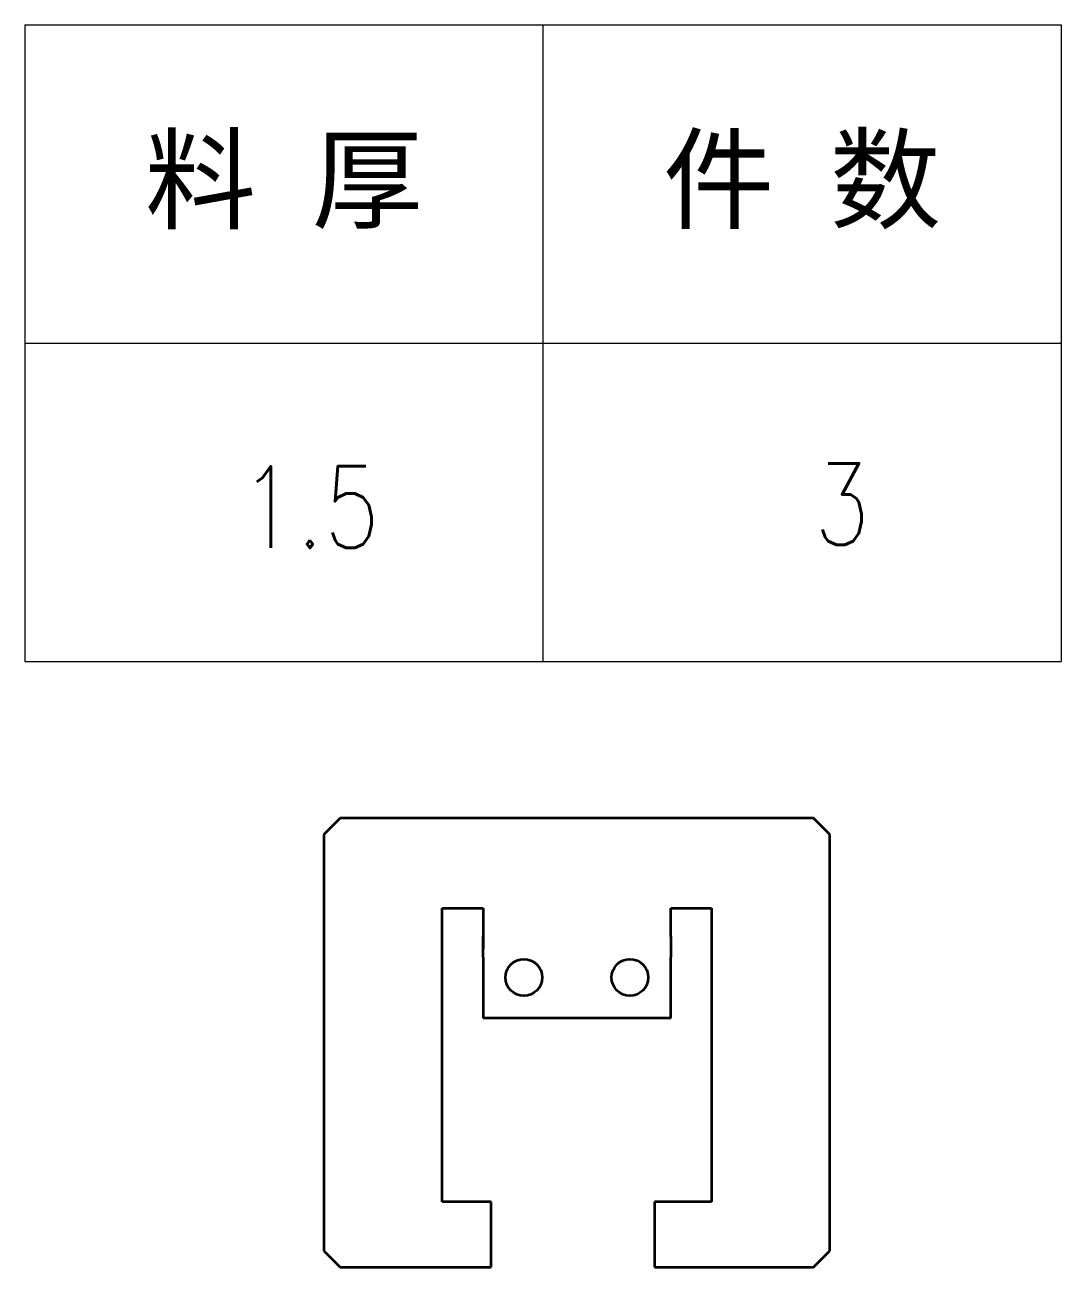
# Model space of a CAD drawing. Header units: millimetres. Extents: x 1201 to 11615, y -7347 to 2683.
# Drawn here: x 3534.8 to 3661.8, y 1854.1 to 2006.4 of the extents above; entities that cross this region are included whole.
import ezdxf
from ezdxf.enums import TextEntityAlignment as Align

# ---------------------------------------------------------------- set-up
doc = ezdxf.new("R2010")
doc.units = ezdxf.units.MM
doc.layers.add('DIM', color=3, linetype='Continuous', lineweight=20)
doc.layers.add('DRAWING', color=7, linetype='Continuous', lineweight=35)
doc.styles.add('DIM', font='romans.shx', dxfattribs={"width": 0.8, "bigfont": 'bigfont.shx'})
doc.styles.get("Standard").update_dxf_attribs({"font": 'arial.ttf'})

# ---------------------------------------------------------------- blocks, each defined once
blk = doc.blocks.new('*T31')
at = {"color": 0, "linetype": 'ByBlock', "lineweight": -2, "transparency": 16777216}
for p, q in [((0, 0), (127, 0)), ((0, 0), (0, -78)), ((63.5, 0), (63.5, -78)), ((127, 0), (127, -78)), ((0, -39), (127, -39)), ((0, -78), (127, -78))]:
    blk.add_line(p, q, dxfattribs=at)
at = {"color": 0, "transparency": 16777216, "char_height": 10, "width": 60.5, "attachment_point": 5}
for s, insert in [('{\\fSimSun|b0|i0|c134|p2;料 厚}', (31.75, -19.5)), ('{\\fSimSun|b0|i0|c134|p2;件 数}', (95.25, -19.5))]:
    blk.add_mtext(s, dxfattribs=dict(at, insert=insert))
blk = doc.blocks.new('拆图参数')
blk.add_blockref('*T31', (-63.5, 78))
at = {"style": 'DIM', "width": 0.8}
blk.add_attdef('6', text='', height=10, dxfattribs=at).set_placement((-37.13, 18.91), align=Align.MIDDLE_LEFT)
blk.add_attdef('1', text='', height=10, dxfattribs=at).set_placement((36.65, 19.27), align=Align.MIDDLE_CENTER)

msp = doc.modelspace()

# ---------------------------------------------------------------- linework, layer by layer
at = {"layer": 'DRAWING', "lineweight": 35, "ltscale": 0.070711}
for p, q in [((3573.41, 1909.132), (3571.41, 1907.132)), ((3633.41, 1907.132), (3631.41, 1909.132)), ((3571.41, 1856.132), (3573.41, 1854.132)), ((3631.41, 1854.132), (3633.41, 1856.132))]:
    msp.add_line(p, q, dxfattribs=at)
at = {"layer": 'DRAWING', "lineweight": 35}
for p, q in [((3631.41, 1909.132), (3573.41, 1909.132)), ((3571.41, 1907.132), (3571.41, 1856.132)), ((3633.41, 1856.132), (3633.41, 1907.132)), ((3585.91, 1862.132), (3585.91, 1898.132)), ((3618.91, 1898.132), (3618.91, 1862.132)), ((3613.91, 1884.632), (3590.91, 1884.632))]:
    msp.add_line(p, q, dxfattribs=at)
at = {"layer": 'DRAWING', "lineweight": 35, "ltscale": 0.125}
for p, q in [((3585.91, 1898.132), (3590.91, 1898.132)), ((3613.91, 1898.132), (3618.91, 1898.132))]:
    msp.add_line(p, q, dxfattribs=at)
at = {"layer": 'DRAWING', "lineweight": 35, "ltscale": 0.0375}
for p, q in [((3590.91, 1898.132), (3590.91, 1896.632)), ((3613.91, 1896.632), (3613.91, 1898.132)), ((3590.91, 1894.632), (3590.91, 1893.132)), ((3613.91, 1894.632), (3613.91, 1893.132))]:
    msp.add_line(p, q, dxfattribs=at)
at = {"layer": 'DRAWING', "lineweight": 35, "ltscale": 0.05}
for p, q in [((3590.91, 1896.632), (3590.91, 1894.632)), ((3613.91, 1894.632), (3613.91, 1896.632))]:
    msp.add_line(p, q, dxfattribs=at)
at = {"layer": 'DRAWING', "lineweight": 35, "ltscale": 0.0625}
for p, q in [((3590.91, 1892.132), (3590.91, 1894.632)), ((3613.91, 1894.632), (3613.91, 1892.132))]:
    msp.add_line(p, q, dxfattribs=at)
at = {"layer": 'DRAWING', "lineweight": 35, "ltscale": 0.1875}
for p, q in [((3590.91, 1892.132), (3590.91, 1884.632)), ((3613.91, 1884.632), (3613.91, 1892.132))]:
    msp.add_line(p, q, dxfattribs=at)
at = {"layer": 'DRAWING', "lineweight": 35, "ltscale": 0.15}
msp.add_line((3591.91, 1862.132), (3585.91, 1862.132), dxfattribs=at)
at = {"layer": 'DRAWING', "lineweight": 35, "ltscale": 0.2}
for p, q in [((3591.91, 1854.132), (3591.91, 1862.132)), ((3611.91, 1862.132), (3611.91, 1854.132))]:
    msp.add_line(p, q, dxfattribs=at)
at = {"layer": 'DRAWING', "lineweight": 35, "ltscale": 0.175}
msp.add_line((3618.91, 1862.132), (3611.91, 1862.132), dxfattribs=at)
at = {"layer": 'DRAWING', "lineweight": 35, "ltscale": 0.4625}
msp.add_line((3573.41, 1854.132), (3591.91, 1854.132), dxfattribs=at)
at = {"layer": 'DRAWING', "lineweight": 35, "ltscale": 0.4875}
msp.add_line((3611.91, 1854.132), (3631.41, 1854.132), dxfattribs=at)
at = {"layer": 'DRAWING', "lineweight": 35}
for centre in [(3595.91, 1889.632), (3608.91, 1889.632)]:
    msp.add_circle(centre, 2.25, dxfattribs=at)

# ---------------------------------------------------------------- block references
at = {"layer": 'DIM', "ltscale": 2}
msp.add_blockref('拆图参数', (3598.258, 1928.356), dxfattribs=at).add_auto_attribs({'1': '3', '6': '1.5'})

doc.saveas('drawing.dxf')
